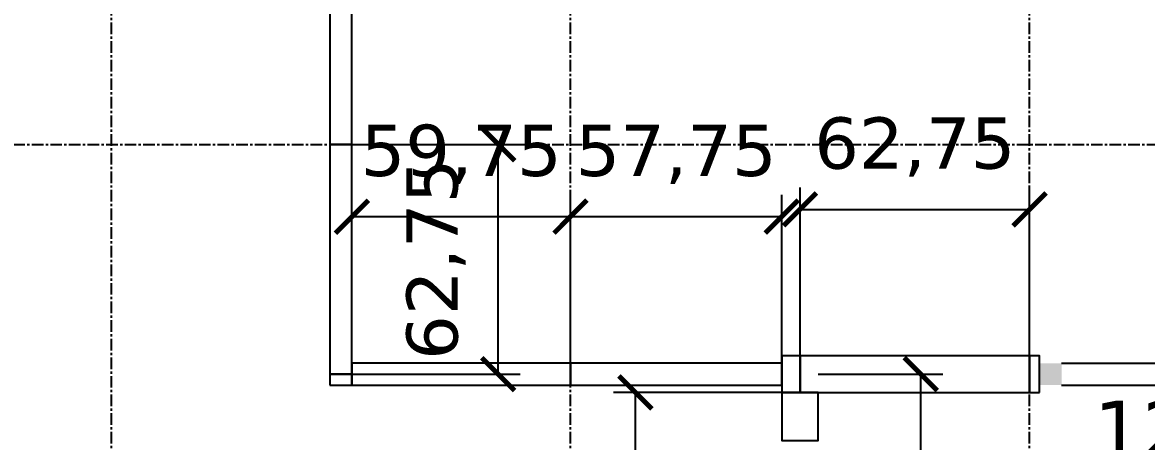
# Model space of a CAD drawing. Header units: centimetres. Extents: x -135 to 4129, y -1176 to 1044.
# Drawn here: x 231.7 to 539, y 112.9 to 227.3 of the extents above; entities that cross this region are included whole.
import ezdxf

# ---------------------------------------------------------------- set-up
doc = ezdxf.new("R2010")
doc.units = ezdxf.units.CM
doc.linetypes.add('CENTER', pattern=[5.08, 3.175, -0.635, 0.635, -0.635])
for name, color, linetype in [('AKS', 4, 'CENTER'), ('DIS_DUVAR_100', 30, 'Continuous'), ('IC_DUVAR_60', 30, 'Continuous'), ('KOSE_PROFIL_100', 8, 'Continuous'), ('KOSE_PROFIL_60', 8, 'Continuous'), ('OLCULER', 7, 'Continuous'), ('OZEL_PANEL_OLCU_CM', 3, 'Continuous'), ('PENCERE', 10, 'Continuous')]:
    doc.layers.add(name, color=color, linetype=linetype)
doc.styles.add('PORTMAN', font='DejaVuSans.ttf')
doc.styles.get("Standard").update_dxf_attribs({"font": 'DejaVuSans.ttf'})
doc.dimstyles.new('PORTMAN', dxfattribs={"dimtxt": 14, "dimasz": 9, "dimexe": 6, "dimexo": 5, "dimgap": 4, "dimtad": 1, "dimtxsty": 'PORTMAN', "dimblk": 'ARCHTICK', "dimcen": 2.5, "dimazin": 3, "dimtfac": 0.5, "dimtmove": 2, "dimatfit": 3})

# ---------------------------------------------------------------- blocks, each defined once
blk = doc.blocks.new('BOM_D06_627p5_DIS_DOLU')
blk.add_lwpolyline([(0, 0), (10, 0), (10, 62.75), (0, 62.75)], close=True)
blk = doc.blocks.new('kaynak-pencere-120180')
at = {"layer": 'PENCERE', "color": 1}
for p, q in [((53839.87, 6703.82), (53839.87, 6713.82)), ((53845.87, 6711.82), (53953.87, 6711.82)), ((53959.87, 6703.82), (53959.87, 6713.82)), ((53845.87, 6705.82), (53953.87, 6705.82))]:
    blk.add_line(p, q, dxfattribs=at)
for points in [[(53839.87, 6705.82), (53845.87, 6705.82), (53839.87, 6711.82), (53845.87, 6711.82)], [(53959.87, 6705.82), (53953.87, 6705.82), (53959.87, 6711.82), (53953.87, 6711.82)]]:
    blk.add_solid(points, dxfattribs=at)
at = {"layer": 'PENCERE', "color": 0, "lineweight": 25}
blk.add_text('120/180', height=15.217, dxfattribs=at).set_placement((53854.7, 6686.34))
blk = doc.blocks.new('BOM_P02_PENCERE_1200x1800')
at = {"layer": 'PENCERE'}
blk.add_blockref('kaynak-pencere-120180', (0, 0), dxfattribs=at)
blk = doc.blocks.new('BOM_D03_1255p0_DIS_P02')
for points in [[(0, 122.75), (10, 122.75), (10, 125.5), (0, 125.5)], [(0, 0), (10, 0), (10, 2.75), (0, 2.75)]]:
    blk.add_lwpolyline(points, close=True)
at = {"layer": 'PENCERE', "rotation": 270}
blk.add_blockref('BOM_P02_PENCERE_1200x1800', (-6703.823, 53962.624), dxfattribs=at)
blk = doc.blocks.new('BOM_I03_597p5_IC_DOLU')
blk.add_lwpolyline([(0, 0), (6, 0), (6, 59.75), (0, 59.75)], close=True)
blk = doc.blocks.new('BOM_I09_577p5_IC_DOLU')
blk.add_lwpolyline([(0, 0), (6, 0), (6, 57.75), (0, 57.75)], close=True)
blk = doc.blocks.new('BOM_I06_627p5_IC_DOLU')
blk.add_lwpolyline([(0, 0), (6, 0), (6, 62.75), (0, 62.75)], close=True)
blk = doc.blocks.new('BOM_I01_1255p0_IC_DOLU')
blk.add_lwpolyline([(0, 0), (6, 0), (6, 125.5), (0, 125.5)], close=True)
blk = doc.blocks.new('BOM_D15_1162p5_DIS_K02_SOL')
blk.add_lwpolyline([(0, 0), (13.12, 0), (13.12, 10), (0, 10)], close=True)
blk = doc.blocks.new('BOM_B01_IC_KOSE_60x30')
blk.add_lwpolyline([(0, 0), (6, 0), (6, 3), (0, 3)], close=True)
blk = doc.blocks.new('BOM_B02_DIS_KOSE_50x100')
blk.add_lwpolyline([(0, 0), (5, 0), (5, 10), (0, 10)], close=True)
blk = doc.blocks.new('_ARCHTICK')
at = {"color": 0, "linetype": 'BYBLOCK', "const_width": 0.15}
blk.add_lwpolyline([(-0.5, -0.5), (0.5, 0.5)], dxfattribs=at)

msp = doc.modelspace()

# ---------------------------------------------------------------- linework, layer by layer
at = {"layer": 'AKS'}
for p, q in [((256, -35), (256, 747)), ((381.5, -35), (381.5, 747)), ((507, -35), (507, 747)), ((-35, 194), (798, 194))]:
    msp.add_line(p, q, dxfattribs=at)

# ---------------------------------------------------------------- block references
at = {"layer": 'DIS_DUVAR_100'}
for name, p, rotation in [('BOM_D06_627p5_DIS_DOLU', (444.25, 136.25), 270), ('BOM_D03_1255p0_DIS_P02', (632.5, 126.25), 90), ('BOM_D15_1162p5_DIS_K02_SOL', (439.25, 126.25), 270)]:
    msp.add_blockref(name, p, dxfattribs=dict(at, rotation=rotation))
at = {"layer": 'IC_DUVAR_60'}
for name, p in [('BOM_I01_1255p0_IC_DOLU', (315.75, 194)), ('BOM_I06_627p5_IC_DOLU', (315.75, 131.25))]:
    msp.add_blockref(name, p, dxfattribs=at)
at = {"layer": 'IC_DUVAR_60', "rotation": 270}
for name, p in [('BOM_I03_597p5_IC_DOLU', (321.75, 134.25)), ('BOM_I09_577p5_IC_DOLU', (381.5, 134.25))]:
    msp.add_blockref(name, p, dxfattribs=at)
at = {"layer": 'KOSE_PROFIL_100'}
msp.add_blockref('BOM_B02_DIS_KOSE_50x100', (439.25, 126.25), dxfattribs=at)
at = {"layer": 'KOSE_PROFIL_60'}
msp.add_blockref('BOM_B01_IC_KOSE_60x30', (315.75, 128.25), dxfattribs=at)

# ---------------------------------------------------------------- dimensions: what is measured, and where the dimension line sits
at = {"layer": 'OLCULER'}
msp.add_linear_dim(base=(477.25, 10), p1=(444.25, 10), p2=(444.25, 131.25), angle=90, dimstyle='PORTMAN', override={"dimtxt": 14, "dimasz": 9, "dimexe": 6, "dimexo": 5, "dimdec": 2, "dimzin": 8, "dimdsep": 44}, dxfattribs=at).render()
at = {"layer": 'OZEL_PANEL_OLCU_CM'}
for base, p1, p2 in [((321.75, 174.25), (321.75, 128.25), (381.5, 128.25)), ((381.5, 174.25), (381.5, 128.25), (439.25, 128.25)), ((444.25, 176.25), (444.25, 126.25), (507, 126.25))]:
    msp.add_linear_dim(base=base, p1=p1, p2=p2, dimstyle='PORTMAN', override={"dimtxt": 14, "dimasz": 9, "dimexe": 6, "dimexo": 5, "dimdec": 2, "dimzin": 8, "dimdsep": 44}, dxfattribs=at).render()
for base, p1, p2 in [((361.75, 131.25), (315.75, 131.25), (315.75, 194)), ((399.25, 10), (449.25, 10), (449.25, 126.25))]:
    msp.add_linear_dim(base=base, p1=p1, p2=p2, angle=90, dimstyle='PORTMAN', override={"dimtxt": 14, "dimasz": 9, "dimexe": 6, "dimexo": 5, "dimdec": 2, "dimzin": 8, "dimdsep": 44}, dxfattribs=at).render()

doc.saveas('drawing.dxf')
